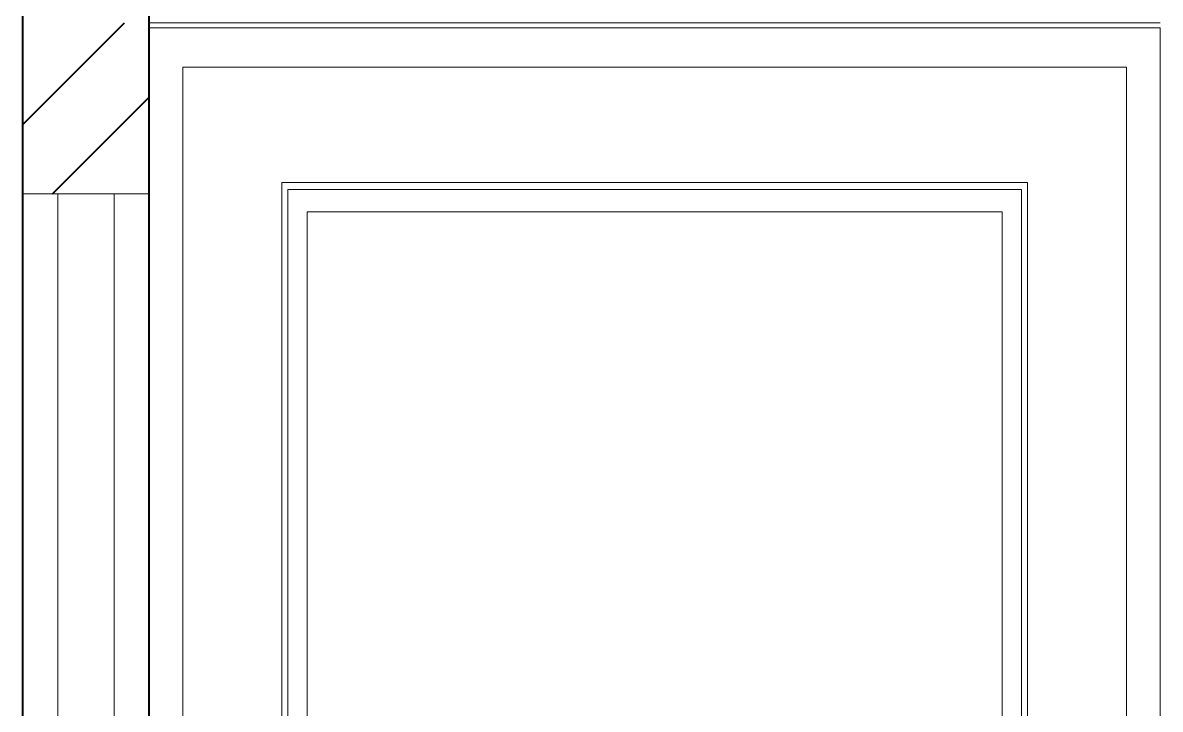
# Model space of a CAD drawing. Header units: inches. Extents: x 160056 to 168773, y -25300 to -22134.
# Drawn here: x 161050.75 to 161091.25, y -24706.08 to -24681.65 of the extents above; entities that cross this region are included whole.
import ezdxf

# ---------------------------------------------------------------- set-up
doc = ezdxf.new("R2010")
doc.units = ezdxf.units.IN
doc.header["$LTSCALE"] = 0.5
doc.header["$MEASUREMENT"] = 0
doc.layers.add('wall', color=1, linetype='Continuous', lineweight=40)
doc.layers.add('window', color=4, linetype='Continuous', lineweight=13)

msp = doc.modelspace()

# ---------------------------------------------------------------- hatches: boundary and pattern name
at = {"layer": 'wall'}
h = msp.add_hatch(dxfattribs=at)
h.set_pattern_fill('ANSI32', color=256, scale=20, style=0)
h.set_pattern_definition([(45, (-6481.774, -2465.68), (-5.30330086, 5.30330086), []), (45, (-6478.238, -2465.68), (-5.30330086, 5.30330086), [])])
h.paths.add_polyline_path([(161050.746, -24677.647), (161055.246, -24677.647), (161055.246, -24671.647), (161050.746, -24671.647)])
h.paths.add_polyline_path([(161055.246, -24681.647), (161050.746, -24681.647), (161050.746, -24687.739), (161055.246, -24687.739)])

# ---------------------------------------------------------------- linework, layer by layer
for p, q in [((161055.246, -24765.647), (161055.246, -24662.647)), ((161055.246, -24765.647), (161055.246, -24662.647)), ((161055.246, -24765.647), (161055.246, -24662.647)), ((161055.246, -24765.647), (161055.246, -24662.647)), ((161050.746, -24765.647), (161050.746, -24671.647))]:
    msp.add_line(p, q, dxfattribs=at)
at = {"layer": 'window'}
for p, q in [((161055.246, -24681.647), (161091.246, -24681.647)), ((161055.246, -24681.832), (161055.246, -24681.647)), ((161091.246, -24681.832), (161055.246, -24681.832)), ((161091.246, -24765.647), (161091.246, -24681.832)), ((161056.451, -24683.229), (161090.041, -24683.229)), ((161056.451, -24683.229), (161056.451, -24765.647)), ((161090.041, -24765.647), (161090.041, -24683.229)), ((161059.976, -24687.332), (161059.976, -24765.647)), ((161059.976, -24687.332), (161086.516, -24687.332)), ((161060.186, -24687.577), (161086.306, -24687.577)), ((161060.186, -24765.647), (161060.186, -24687.577)), ((161086.306, -24687.577), (161086.306, -24765.647)), ((161086.516, -24765.647), (161086.516, -24687.332)), ((161055.246, -24687.739), (161050.746, -24687.739)), ((161051.996, -24687.739), (161051.996, -24765.647)), ((161053.996, -24687.739), (161053.996, -24765.647)), ((161055.246, -24687.832), (161055.246, -24687.647)), ((161055.246, -24765.647), (161055.246, -24687.832)), ((161060.876, -24688.38), (161085.616, -24688.38)), ((161060.876, -24688.38), (161060.876, -24765.647)), ((161085.616, -24765.647), (161085.616, -24688.38))]:
    msp.add_line(p, q, dxfattribs=at)

doc.saveas('drawing.dxf')
